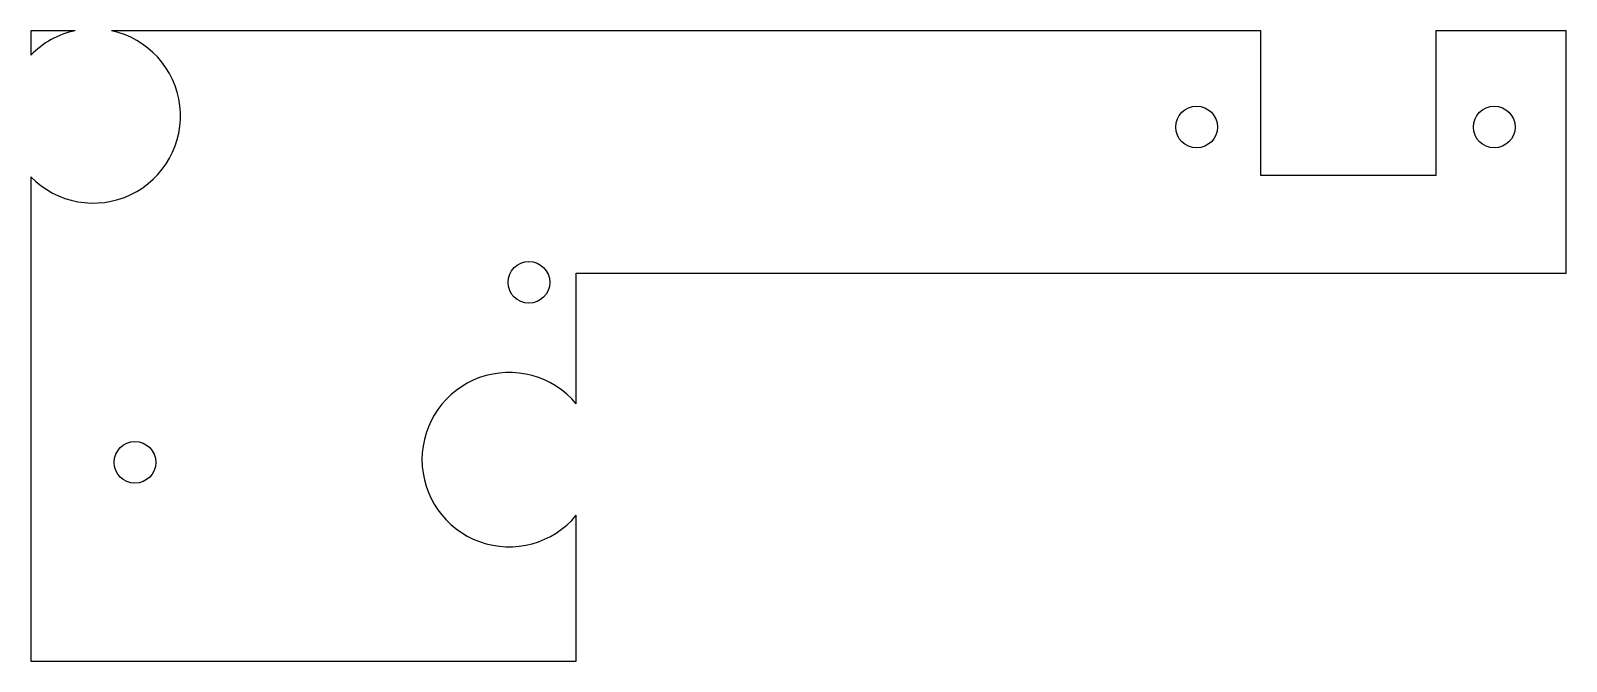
# Model space of a CAD drawing. Header units: millimetres. Extents: x -85.5 to -4.5, y 21 to 54.3.
import ezdxf

# ---------------------------------------------------------------- set-up
doc = ezdxf.new("R2010")
doc.units = ezdxf.units.MM

msp = doc.modelspace()

# ---------------------------------------------------------------- linework, layer by layer
for p, q in [((-85.5, 54.284), (-85.5, 52.989)), ((-83.154, 54.284), (-85.5, 54.284)), ((-20.62, 54.284), (-81.246, 54.284)), ((-20.62, 46.634), (-20.62, 54.284)), ((-11.38, 54.284), (-11.38, 46.634)), ((-4.5, 54.284), (-11.38, 54.284)), ((-4.5, 41.484), (-4.5, 54.284)), ((-85.5, 46.579), (-85.5, 21)), ((-11.38, 46.634), (-20.62, 46.634)), ((-56.72, 34.581), (-56.72, 41.484)), ((-56.72, 41.484), (-4.5, 41.484)), ((-56.72, 21), (-56.72, 28.707)), ((-85.5, 21), (-56.72, 21))]:
    msp.add_line(p, q)
for centre in [(-24, 49.2), (-8.3, 49.2), (-59.22, 41), (-80, 31.5)]:
    msp.add_circle(centre, 1.1)
for centre, start, end in [((-82.2, 49.784), -135.83952, 78.03125), ((-82.2, 49.784), 101.96875, 135.83952), ((-60.26, 31.644), 39.68514, 320.31486)]:
    msp.add_arc(centre, 4.6, start, end)

doc.saveas('drawing.dxf')
